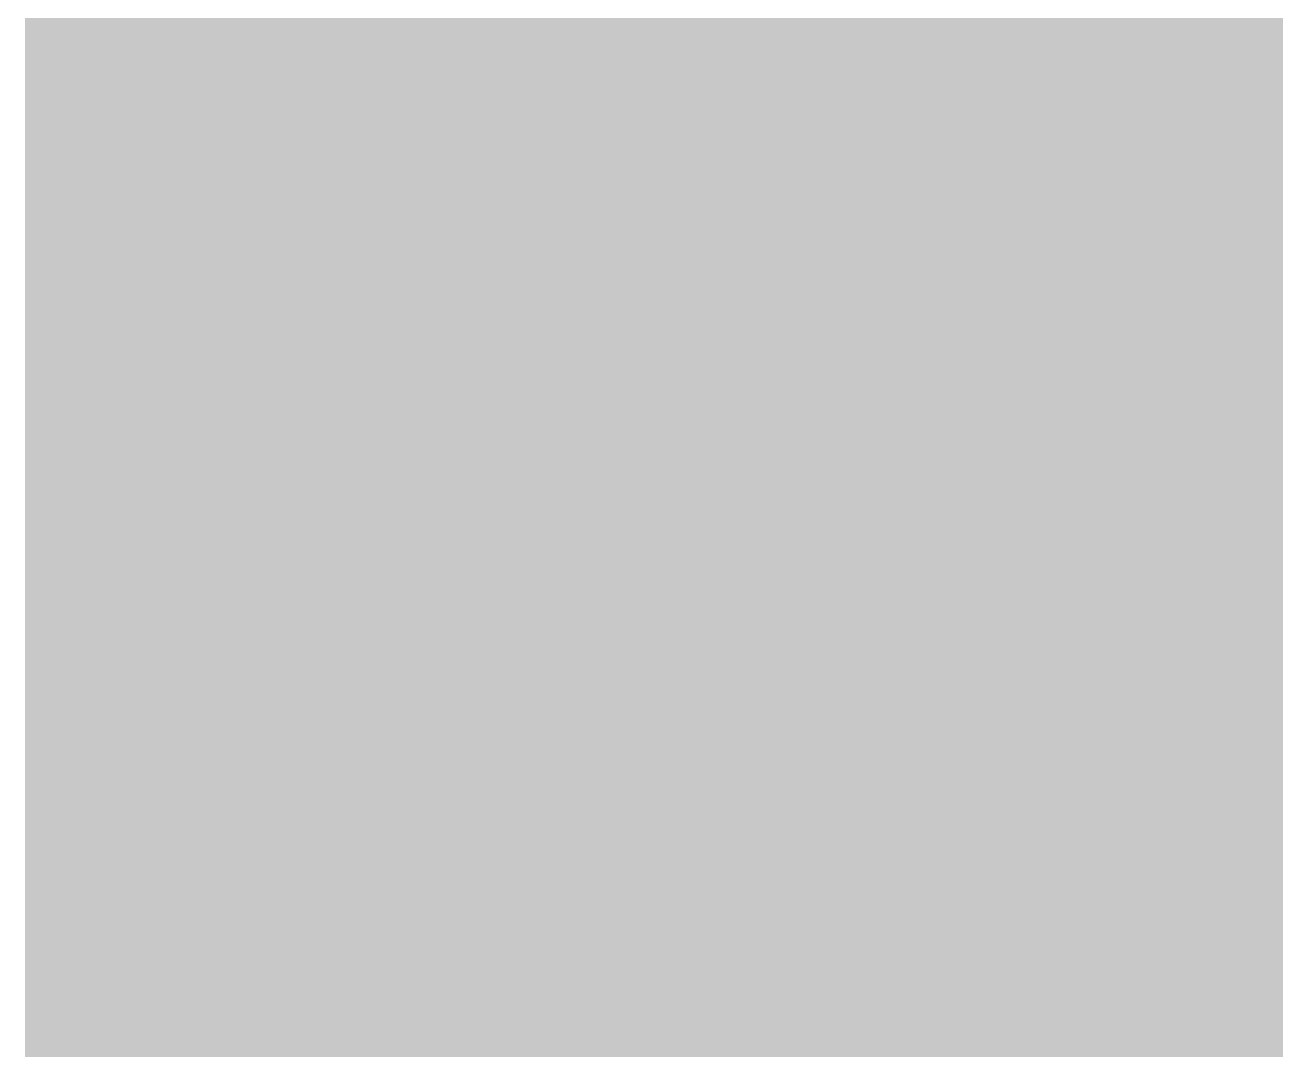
# Model space of a CAD drawing. Extents: x -0.1 to 65.1, y -1.2 to 30.1.
# Drawn here: x 27.2626 to 27.5554, y 6.3056 to 6.5456 of the extents above; entities that cross this region are included whole.
import ezdxf

# ---------------------------------------------------------------- set-up
doc = ezdxf.new("R2010")
doc.units = 0
doc.header["$MEASUREMENT"] = 0
doc.layers.get('0').update_dxf_attribs({"linetype": 'CONTINUOUS'})
doc.layers.add('2D_LINE_126', color=7, linetype='CONTINUOUS')

# ---------------------------------------------------------------- blocks, each defined once
blk = doc.blocks.new('DRAWING_63')
at = {"layer": '2D_LINE_126', "const_width": 0.0254}
for points in [[(-3.07467, -1.21158), (-3.07467, -1.20015), (-3.07467, -1.18872), (-3.07467, -1.17729), (-3.07467, -1.16586), (-3.07467, -1.15443), (-3.07467, -1.143), (-3.07467, -1.13157), (-3.07467, -1.12014), (-3.07467, -1.10871), (-3.07467, -1.09728), (-3.07467, -1.08585), (-3.07467, -1.07442), (-3.07467, -1.06299), (-3.07467, -1.05156), (-3.07467, -1.04013), (-3.07467, -1.0287), (-3.07467, -1.01727), (-3.07467, -1.00584), (-3.07467, -0.99441), (-3.07467, -0.98298), (-3.07467, -0.97155), (-3.07467, -0.96012), (-3.07467, -0.94869), (-3.07467, -0.93726)], [(-3.06324, -1.21158), (-3.06324, -1.20015), (-3.06324, -1.18872), (-3.06324, -1.17729), (-3.06324, -1.16586), (-3.06324, -1.15443), (-3.06324, -1.143), (-3.06324, -1.13157), (-3.06324, -1.12014), (-3.06324, -1.10871), (-3.06324, -1.09728), (-3.06324, -1.08585), (-3.06324, -1.07442), (-3.06324, -1.06299), (-3.06324, -1.05156), (-3.06324, -1.04013), (-3.06324, -1.0287), (-3.06324, -1.01727), (-3.06324, -1.00584), (-3.06324, -0.99441), (-3.06324, -0.98298), (-3.06324, -0.97155), (-3.06324, -0.96012), (-3.06324, -0.94869), (-3.06324, -0.93726)], [(-3.05181, -1.21158), (-3.05181, -1.20015), (-3.05181, -1.18872), (-3.05181, -1.17729), (-3.05181, -1.16586), (-3.05181, -1.15443), (-3.05181, -1.143), (-3.05181, -1.13157), (-3.05181, -1.12014), (-3.05181, -1.10871), (-3.05181, -1.09728), (-3.05181, -1.08585), (-3.05181, -1.07442), (-3.05181, -1.06299), (-3.05181, -1.05156), (-3.05181, -1.04013), (-3.05181, -1.0287), (-3.05181, -1.01727), (-3.05181, -1.00584), (-3.05181, -0.99441), (-3.05181, -0.98298), (-3.05181, -0.97155), (-3.05181, -0.96012), (-3.05181, -0.94869), (-3.05181, -0.93726)], [(-3.04038, -1.21158), (-3.04038, -1.20015), (-3.04038, -1.18872), (-3.04038, -1.17729), (-3.04038, -1.16586), (-3.04038, -1.15443), (-3.04038, -1.143), (-3.04038, -1.13157), (-3.04038, -1.12014), (-3.04038, -1.10871), (-3.04038, -1.09728), (-3.04038, -1.08585), (-3.04038, -1.07442), (-3.04038, -1.06299), (-3.04038, -1.05156), (-3.04038, -1.04013), (-3.04038, -1.0287), (-3.04038, -1.01727), (-3.04038, -1.00584), (-3.04038, -0.99441), (-3.04038, -0.98298), (-3.04038, -0.97155), (-3.04038, -0.96012), (-3.04038, -0.94869), (-3.04038, -0.93726)], [(-3.02895, -1.21158), (-3.02895, -1.20015), (-3.02895, -1.18872), (-3.02895, -1.17729), (-3.02895, -1.16586), (-3.02895, -1.15443), (-3.02895, -1.143), (-3.02895, -1.13157), (-3.02895, -1.12014), (-3.02895, -1.10871), (-3.02895, -1.09728), (-3.02895, -1.08585), (-3.02895, -1.07442), (-3.02895, -1.06299), (-3.02895, -1.05156), (-3.02895, -1.04013), (-3.02895, -1.0287), (-3.02895, -1.01727), (-3.02895, -1.00584), (-3.02895, -0.99441), (-3.02895, -0.98298), (-3.02895, -0.97155), (-3.02895, -0.96012), (-3.02895, -0.94869), (-3.02895, -0.93726)], [(-3.01752, -1.21158), (-3.01752, -1.20015), (-3.01752, -1.18872), (-3.01752, -1.17729), (-3.01752, -1.16586), (-3.01752, -1.15443), (-3.01752, -1.143), (-3.01752, -1.13157), (-3.01752, -1.12014), (-3.01752, -1.10871), (-3.01752, -1.09728), (-3.01752, -1.08585), (-3.01752, -1.07442), (-3.01752, -1.06299), (-3.01752, -1.05156), (-3.01752, -1.04013), (-3.01752, -1.0287), (-3.01752, -1.01727), (-3.01752, -1.00584), (-3.01752, -0.99441), (-3.01752, -0.98298), (-3.01752, -0.97155), (-3.01752, -0.96012), (-3.01752, -0.94869), (-3.01752, -0.93726)], [(-3.00609, -1.21158), (-3.00609, -1.20015), (-3.00609, -1.18872), (-3.00609, -1.17729), (-3.00609, -1.16586), (-3.00609, -1.15443), (-3.00609, -1.143), (-3.00609, -1.13157), (-3.00609, -1.12014), (-3.00609, -1.10871), (-3.00609, -1.09728), (-3.00609, -1.08585), (-3.00609, -1.07442), (-3.00609, -1.06299), (-3.00609, -1.05156), (-3.00609, -1.04013), (-3.00609, -1.0287), (-3.00609, -1.01727), (-3.00609, -1.00584), (-3.00609, -0.99441), (-3.00609, -0.98298), (-3.00609, -0.97155), (-3.00609, -0.96012), (-3.00609, -0.94869), (-3.00609, -0.93726)], [(-2.99466, -1.21158), (-2.99466, -1.20015), (-2.99466, -1.18872), (-2.99466, -1.17729), (-2.99466, -1.16586), (-2.99466, -1.15443), (-2.99466, -1.143), (-2.99466, -1.13157), (-2.99466, -1.12014), (-2.99466, -1.10871), (-2.99466, -1.09728), (-2.99466, -1.08585), (-2.99466, -1.07442), (-2.99466, -1.06299), (-2.99466, -1.05156), (-2.99466, -1.04013), (-2.99466, -1.0287), (-2.99466, -1.01727), (-2.99466, -1.00584), (-2.99466, -0.99441), (-2.99466, -0.98298), (-2.99466, -0.97155), (-2.99466, -0.96012), (-2.99466, -0.94869), (-2.99466, -0.93726)], [(-2.98323, -1.21158), (-2.98323, -1.20015), (-2.98323, -1.18872), (-2.98323, -1.17729), (-2.98323, -1.16586), (-2.98323, -1.15443), (-2.98323, -1.143), (-2.98323, -1.13157), (-2.98323, -1.12014), (-2.98323, -1.10871), (-2.98323, -1.09728), (-2.98323, -1.08585), (-2.98323, -1.07442), (-2.98323, -1.06299), (-2.98323, -1.05156), (-2.98323, -1.04013), (-2.98323, -1.0287), (-2.98323, -1.01727), (-2.98323, -1.00584), (-2.98323, -0.99441), (-2.98323, -0.98298), (-2.98323, -0.97155), (-2.98323, -0.96012), (-2.98323, -0.94869), (-2.98323, -0.93726)], [(-2.9718, -1.21158), (-2.9718, -1.20015), (-2.9718, -1.18872), (-2.9718, -1.17729), (-2.9718, -1.16586), (-2.9718, -1.15443), (-2.9718, -1.143), (-2.9718, -1.13157), (-2.9718, -1.12014), (-2.9718, -1.10871), (-2.9718, -1.09728), (-2.9718, -1.08585), (-2.9718, -1.07442), (-2.9718, -1.06299), (-2.9718, -1.05156), (-2.9718, -1.04013), (-2.9718, -1.0287), (-2.9718, -1.01727), (-2.9718, -1.00584), (-2.9718, -0.99441), (-2.9718, -0.98298), (-2.9718, -0.97155), (-2.9718, -0.96012), (-2.9718, -0.94869), (-2.9718, -0.93726)], [(-2.96037, -1.21158), (-2.96037, -1.20015), (-2.96037, -1.18872), (-2.96037, -1.17729), (-2.96037, -1.16586), (-2.96037, -1.15443), (-2.96037, -1.143), (-2.96037, -1.13157), (-2.96037, -1.12014), (-2.96037, -1.10871), (-2.96037, -1.09728), (-2.96037, -1.08585), (-2.96037, -1.07442), (-2.96037, -1.06299), (-2.96037, -1.05156), (-2.96037, -1.04013), (-2.96037, -1.0287), (-2.96037, -1.01727), (-2.96037, -1.00584), (-2.96037, -0.99441), (-2.96037, -0.98298), (-2.96037, -0.97155), (-2.96037, -0.96012), (-2.96037, -0.94869), (-2.96037, -0.93726)], [(-2.94894, -1.21158), (-2.94894, -1.20015), (-2.94894, -1.18872), (-2.94894, -1.17729), (-2.94894, -1.16586), (-2.94894, -1.15443), (-2.94894, -1.143), (-2.94894, -1.13157), (-2.94894, -1.12014), (-2.94894, -1.10871), (-2.94894, -1.09728), (-2.94894, -1.08585), (-2.94894, -1.07442), (-2.94894, -1.06299), (-2.94894, -1.05156), (-2.94894, -1.04013), (-2.94894, -1.0287), (-2.94894, -1.01727), (-2.94894, -1.00584), (-2.94894, -0.99441), (-2.94894, -0.98298), (-2.94894, -0.97155), (-2.94894, -0.96012), (-2.94894, -0.94869), (-2.94894, -0.93726)], [(-2.93751, -1.21158), (-2.93751, -1.20015), (-2.93751, -1.18872), (-2.93751, -1.17729), (-2.93751, -1.16586), (-2.93751, -1.15443), (-2.93751, -1.143), (-2.93751, -1.13157), (-2.93751, -1.12014), (-2.93751, -1.10871), (-2.93751, -1.09728), (-2.93751, -1.08585), (-2.93751, -1.07442), (-2.93751, -1.06299), (-2.93751, -1.05156), (-2.93751, -1.04013), (-2.93751, -1.0287), (-2.93751, -1.01727), (-2.93751, -1.00584), (-2.93751, -0.99441), (-2.93751, -0.98298), (-2.93751, -0.97155), (-2.93751, -0.96012), (-2.93751, -0.94869), (-2.93751, -0.93726)], [(-2.92608, -1.21158), (-2.92608, -1.20015), (-2.92608, -1.18872), (-2.92608, -1.17729), (-2.92608, -1.16586), (-2.92608, -1.15443), (-2.92608, -1.143), (-2.92608, -1.13157), (-2.92608, -1.12014), (-2.92608, -1.10871), (-2.92608, -1.09728), (-2.92608, -1.08585), (-2.92608, -1.07442), (-2.92608, -1.06299), (-2.92608, -1.05156), (-2.92608, -1.04013), (-2.92608, -1.0287), (-2.92608, -1.01727), (-2.92608, -1.00584), (-2.92608, -0.99441), (-2.92608, -0.98298), (-2.92608, -0.97155), (-2.92608, -0.96012), (-2.92608, -0.94869), (-2.92608, -0.93726)], [(-2.91465, -1.21158), (-2.91465, -1.20015), (-2.91465, -1.18872), (-2.91465, -1.17729), (-2.91465, -1.16586), (-2.91465, -1.15443), (-2.91465, -1.143), (-2.91465, -1.13157), (-2.91465, -1.12014), (-2.91465, -1.10871), (-2.91465, -1.09728), (-2.91465, -1.08585), (-2.91465, -1.07442), (-2.91465, -1.06299), (-2.91465, -1.05156), (-2.91465, -1.04013), (-2.91465, -1.0287), (-2.91465, -1.01727), (-2.91465, -1.00584), (-2.91465, -0.99441), (-2.91465, -0.98298), (-2.91465, -0.97155), (-2.91465, -0.96012), (-2.91465, -0.94869), (-2.91465, -0.93726)], [(-2.90322, -1.21158), (-2.90322, -1.20015), (-2.90322, -1.18872), (-2.90322, -1.17729), (-2.90322, -1.16586), (-2.90322, -1.15443), (-2.90322, -1.143), (-2.90322, -1.13157), (-2.90322, -1.12014), (-2.90322, -1.10871), (-2.90322, -1.09728), (-2.90322, -1.08585), (-2.90322, -1.07442), (-2.90322, -1.06299), (-2.90322, -1.05156), (-2.90322, -1.04013), (-2.90322, -1.0287), (-2.90322, -1.01727), (-2.90322, -1.00584), (-2.90322, -0.99441), (-2.90322, -0.98298), (-2.90322, -0.97155), (-2.90322, -0.96012), (-2.90322, -0.94869), (-2.90322, -0.93726)], [(-2.89179, -1.21158), (-2.89179, -1.20015), (-2.89179, -1.18872), (-2.89179, -1.17729), (-2.89179, -1.16586), (-2.89179, -1.15443), (-2.89179, -1.143), (-2.89179, -1.13157), (-2.89179, -1.12014), (-2.89179, -1.10871), (-2.89179, -1.09728), (-2.89179, -1.08585), (-2.89179, -1.07442), (-2.89179, -1.06299), (-2.89179, -1.05156), (-2.89179, -1.04013), (-2.89179, -1.0287), (-2.89179, -1.01727), (-2.89179, -1.00584), (-2.89179, -0.99441), (-2.89179, -0.98298), (-2.89179, -0.97155), (-2.89179, -0.96012), (-2.89179, -0.94869), (-2.89179, -0.93726)], [(-2.88036, -1.21158), (-2.88036, -1.20015), (-2.88036, -1.18872), (-2.88036, -1.17729), (-2.88036, -1.16586), (-2.88036, -1.15443), (-2.88036, -1.143), (-2.88036, -1.13157), (-2.88036, -1.12014), (-2.88036, -1.10871), (-2.88036, -1.09728), (-2.88036, -1.08585), (-2.88036, -1.07442), (-2.88036, -1.06299), (-2.88036, -1.05156), (-2.88036, -1.04013), (-2.88036, -1.0287), (-2.88036, -1.01727), (-2.88036, -1.00584), (-2.88036, -0.99441), (-2.88036, -0.98298), (-2.88036, -0.97155), (-2.88036, -0.96012), (-2.88036, -0.94869), (-2.88036, -0.93726)], [(-2.86893, -1.21158), (-2.86893, -1.20015), (-2.86893, -1.18872), (-2.86893, -1.17729), (-2.86893, -1.16586), (-2.86893, -1.15443), (-2.86893, -1.143), (-2.86893, -1.13157), (-2.86893, -1.12014), (-2.86893, -1.10871), (-2.86893, -1.09728), (-2.86893, -1.08585), (-2.86893, -1.07442), (-2.86893, -1.06299), (-2.86893, -1.05156), (-2.86893, -1.04013), (-2.86893, -1.0287), (-2.86893, -1.01727), (-2.86893, -1.00584), (-2.86893, -0.99441), (-2.86893, -0.98298), (-2.86893, -0.97155), (-2.86893, -0.96012), (-2.86893, -0.94869), (-2.86893, -0.93726)], [(-2.8575, -1.21158), (-2.8575, -1.20015), (-2.8575, -1.18872), (-2.8575, -1.17729), (-2.8575, -1.16586), (-2.8575, -1.15443), (-2.8575, -1.143), (-2.8575, -1.13157), (-2.8575, -1.12014), (-2.8575, -1.10871), (-2.8575, -1.09728), (-2.8575, -1.08585), (-2.8575, -1.07442), (-2.8575, -1.06299), (-2.8575, -1.05156), (-2.8575, -1.04013), (-2.8575, -1.0287), (-2.8575, -1.01727), (-2.8575, -1.00584), (-2.8575, -0.99441), (-2.8575, -0.98298), (-2.8575, -0.97155), (-2.8575, -0.96012), (-2.8575, -0.94869), (-2.8575, -0.93726)], [(-2.84607, -1.21158), (-2.84607, -1.20015), (-2.84607, -1.18872), (-2.84607, -1.17729), (-2.84607, -1.16586), (-2.84607, -1.15443), (-2.84607, -1.143), (-2.84607, -1.13157), (-2.84607, -1.12014), (-2.84607, -1.10871), (-2.84607, -1.09728), (-2.84607, -1.08585), (-2.84607, -1.07442), (-2.84607, -1.06299), (-2.84607, -1.05156), (-2.84607, -1.04013), (-2.84607, -1.0287), (-2.84607, -1.01727), (-2.84607, -1.00584), (-2.84607, -0.99441), (-2.84607, -0.98298), (-2.84607, -0.97155), (-2.84607, -0.96012), (-2.84607, -0.94869), (-2.84607, -0.93726)], [(-2.83464, -1.21158), (-2.83464, -1.20015), (-2.83464, -1.18872), (-2.83464, -1.17729), (-2.83464, -1.16586), (-2.83464, -1.15443), (-2.83464, -1.143), (-2.83464, -1.13157), (-2.83464, -1.12014), (-2.83464, -1.10871), (-2.83464, -1.09728), (-2.83464, -1.08585), (-2.83464, -1.07442), (-2.83464, -1.06299), (-2.83464, -1.05156), (-2.83464, -1.04013), (-2.83464, -1.0287), (-2.83464, -1.01727), (-2.83464, -1.00584), (-2.83464, -0.99441), (-2.83464, -0.98298), (-2.83464, -0.97155), (-2.83464, -0.96012), (-2.83464, -0.94869), (-2.83464, -0.93726)], [(-2.82321, -1.21158), (-2.82321, -1.20015), (-2.82321, -1.18872), (-2.82321, -1.17729), (-2.82321, -1.16586), (-2.82321, -1.15443), (-2.82321, -1.143), (-2.82321, -1.13157), (-2.82321, -1.12014), (-2.82321, -1.10871), (-2.82321, -1.09728), (-2.82321, -1.08585), (-2.82321, -1.07442), (-2.82321, -1.06299), (-2.82321, -1.05156), (-2.82321, -1.04013), (-2.82321, -1.0287), (-2.82321, -1.01727), (-2.82321, -1.00584), (-2.82321, -0.99441), (-2.82321, -0.98298), (-2.82321, -0.97155), (-2.82321, -0.96012), (-2.82321, -0.94869), (-2.82321, -0.93726)], [(-2.80035, -1.21158), (-2.80035, -1.20015), (-2.80035, -1.18872), (-2.80035, -1.17729), (-2.80035, -1.16586), (-2.80035, -1.15443), (-2.80035, -1.143), (-2.80035, -1.13157), (-2.80035, -1.12014), (-2.80035, -1.10871), (-2.80035, -1.09728), (-2.80035, -1.08585), (-2.80035, -1.07442), (-2.80035, -1.06299), (-2.80035, -1.05156), (-2.80035, -1.04013), (-2.80035, -1.0287), (-2.80035, -1.01727), (-2.80035, -1.00584), (-2.80035, -0.99441), (-2.80035, -0.98298), (-2.80035, -0.97155), (-2.80035, -0.96012), (-2.80035, -0.94869), (-2.80035, -0.93726)], [(-2.78892, -1.21158), (-2.78892, -1.20015), (-2.78892, -1.18872), (-2.78892, -1.17729), (-2.78892, -1.16586), (-2.78892, -1.15443), (-2.78892, -1.143), (-2.78892, -1.13157), (-2.78892, -1.12014), (-2.78892, -1.10871), (-2.78892, -1.09728), (-2.78892, -1.08585), (-2.78892, -1.07442), (-2.78892, -1.06299), (-2.78892, -1.05156), (-2.78892, -1.04013), (-2.78892, -1.0287), (-2.78892, -1.01727), (-2.78892, -1.00584), (-2.78892, -0.99441), (-2.78892, -0.98298), (-2.78892, -0.97155), (-2.78892, -0.96012), (-2.78892, -0.94869), (-2.78892, -0.93726)], [(-2.77749, -0.94869), (-2.78892, -0.94869), (-2.80035, -0.94869), (-2.81178, -0.94869), (-2.81178, -0.93726)], [(-2.77749, -0.96012), (-2.78892, -0.96012), (-2.80035, -0.96012), (-2.81178, -0.96012), (-2.81178, -0.94869), (-2.82321, -0.94869), (-2.83464, -0.94869), (-2.84607, -0.94869), (-2.8575, -0.94869), (-2.86893, -0.94869), (-2.88036, -0.94869), (-2.89179, -0.94869), (-2.90322, -0.94869), (-2.91465, -0.94869), (-2.92608, -0.94869), (-2.93751, -0.94869), (-2.94894, -0.94869), (-2.96037, -0.94869), (-2.9718, -0.94869), (-2.98323, -0.94869), (-2.99466, -0.94869), (-3.00609, -0.94869), (-3.01752, -0.94869), (-3.02895, -0.94869), (-3.04038, -0.94869), (-3.05181, -0.94869), (-3.06324, -0.94869), (-3.07467, -0.94869)], [(-2.77749, -0.97155), (-2.78892, -0.97155), (-2.80035, -0.97155), (-2.81178, -0.97155), (-2.81178, -0.96012), (-2.82321, -0.96012), (-2.83464, -0.96012), (-2.84607, -0.96012), (-2.8575, -0.96012), (-2.86893, -0.96012), (-2.88036, -0.96012), (-2.89179, -0.96012), (-2.90322, -0.96012), (-2.91465, -0.96012), (-2.92608, -0.96012), (-2.93751, -0.96012), (-2.94894, -0.96012), (-2.96037, -0.96012), (-2.9718, -0.96012), (-2.98323, -0.96012), (-2.99466, -0.96012), (-3.00609, -0.96012), (-3.01752, -0.96012), (-3.02895, -0.96012), (-3.04038, -0.96012), (-3.05181, -0.96012), (-3.06324, -0.96012), (-3.07467, -0.96012)], [(-2.77749, -0.98298), (-2.78892, -0.98298), (-2.80035, -0.98298), (-2.81178, -0.98298), (-2.81178, -0.97155), (-2.82321, -0.97155), (-2.83464, -0.97155), (-2.84607, -0.97155), (-2.8575, -0.97155), (-2.86893, -0.97155), (-2.88036, -0.97155), (-2.89179, -0.97155), (-2.90322, -0.97155), (-2.91465, -0.97155), (-2.92608, -0.97155), (-2.93751, -0.97155), (-2.94894, -0.97155), (-2.96037, -0.97155), (-2.9718, -0.97155), (-2.98323, -0.97155), (-2.99466, -0.97155), (-3.00609, -0.97155), (-3.01752, -0.97155), (-3.02895, -0.97155), (-3.04038, -0.97155), (-3.05181, -0.97155), (-3.06324, -0.97155), (-3.07467, -0.97155)], [(-2.77749, -0.99441), (-2.78892, -0.99441), (-2.80035, -0.99441), (-2.81178, -0.99441), (-2.81178, -0.98298), (-2.82321, -0.98298), (-2.83464, -0.98298), (-2.84607, -0.98298), (-2.8575, -0.98298), (-2.86893, -0.98298), (-2.88036, -0.98298), (-2.89179, -0.98298), (-2.90322, -0.98298), (-2.91465, -0.98298), (-2.92608, -0.98298), (-2.93751, -0.98298), (-2.94894, -0.98298), (-2.96037, -0.98298), (-2.9718, -0.98298), (-2.98323, -0.98298), (-2.99466, -0.98298), (-3.00609, -0.98298), (-3.01752, -0.98298), (-3.02895, -0.98298), (-3.04038, -0.98298), (-3.05181, -0.98298), (-3.06324, -0.98298), (-3.07467, -0.98298)], [(-2.77749, -1.00584), (-2.78892, -1.00584), (-2.80035, -1.00584), (-2.81178, -1.00584), (-2.81178, -0.99441), (-2.82321, -0.99441), (-2.83464, -0.99441), (-2.84607, -0.99441), (-2.8575, -0.99441), (-2.86893, -0.99441), (-2.88036, -0.99441), (-2.89179, -0.99441), (-2.90322, -0.99441), (-2.91465, -0.99441), (-2.92608, -0.99441), (-2.93751, -0.99441), (-2.94894, -0.99441), (-2.96037, -0.99441), (-2.9718, -0.99441), (-2.98323, -0.99441), (-2.99466, -0.99441), (-3.00609, -0.99441), (-3.01752, -0.99441), (-3.02895, -0.99441), (-3.04038, -0.99441), (-3.05181, -0.99441), (-3.06324, -0.99441), (-3.07467, -0.99441)], [(-2.77749, -1.01727), (-2.78892, -1.01727), (-2.80035, -1.01727), (-2.81178, -1.01727), (-2.81178, -1.00584), (-2.82321, -1.00584), (-2.83464, -1.00584), (-2.84607, -1.00584), (-2.8575, -1.00584), (-2.86893, -1.00584), (-2.88036, -1.00584), (-2.89179, -1.00584), (-2.90322, -1.00584), (-2.91465, -1.00584), (-2.92608, -1.00584), (-2.93751, -1.00584), (-2.94894, -1.00584), (-2.96037, -1.00584), (-2.9718, -1.00584), (-2.98323, -1.00584), (-2.99466, -1.00584), (-3.00609, -1.00584), (-3.01752, -1.00584), (-3.02895, -1.00584), (-3.04038, -1.00584), (-3.05181, -1.00584), (-3.06324, -1.00584), (-3.07467, -1.00584)], [(-2.77749, -1.0287), (-2.78892, -1.0287), (-2.80035, -1.0287), (-2.81178, -1.0287), (-2.81178, -1.01727), (-2.82321, -1.01727), (-2.83464, -1.01727), (-2.84607, -1.01727), (-2.8575, -1.01727), (-2.86893, -1.01727), (-2.88036, -1.01727), (-2.89179, -1.01727), (-2.90322, -1.01727), (-2.91465, -1.01727), (-2.92608, -1.01727), (-2.93751, -1.01727), (-2.94894, -1.01727), (-2.96037, -1.01727), (-2.9718, -1.01727), (-2.98323, -1.01727), (-2.99466, -1.01727), (-3.00609, -1.01727), (-3.01752, -1.01727), (-3.02895, -1.01727), (-3.04038, -1.01727), (-3.05181, -1.01727), (-3.06324, -1.01727), (-3.07467, -1.01727)], [(-2.77749, -1.04013), (-2.78892, -1.04013), (-2.80035, -1.04013), (-2.81178, -1.04013), (-2.81178, -1.0287), (-2.82321, -1.0287), (-2.83464, -1.0287), (-2.84607, -1.0287), (-2.8575, -1.0287), (-2.86893, -1.0287), (-2.88036, -1.0287), (-2.89179, -1.0287), (-2.90322, -1.0287), (-2.91465, -1.0287), (-2.92608, -1.0287), (-2.93751, -1.0287), (-2.94894, -1.0287), (-2.96037, -1.0287), (-2.9718, -1.0287), (-2.98323, -1.0287), (-2.99466, -1.0287), (-3.00609, -1.0287), (-3.01752, -1.0287), (-3.02895, -1.0287), (-3.04038, -1.0287), (-3.05181, -1.0287), (-3.06324, -1.0287), (-3.07467, -1.0287)], [(-2.77749, -1.05156), (-2.78892, -1.05156), (-2.80035, -1.05156), (-2.81178, -1.05156), (-2.81178, -1.04013), (-2.82321, -1.04013), (-2.83464, -1.04013), (-2.84607, -1.04013), (-2.8575, -1.04013), (-2.86893, -1.04013), (-2.88036, -1.04013), (-2.89179, -1.04013), (-2.90322, -1.04013), (-2.91465, -1.04013), (-2.92608, -1.04013), (-2.93751, -1.04013), (-2.94894, -1.04013), (-2.96037, -1.04013), (-2.9718, -1.04013), (-2.98323, -1.04013), (-2.99466, -1.04013), (-3.00609, -1.04013), (-3.01752, -1.04013), (-3.02895, -1.04013), (-3.04038, -1.04013), (-3.05181, -1.04013), (-3.06324, -1.04013), (-3.07467, -1.04013)], [(-2.77749, -1.06299), (-2.78892, -1.06299), (-2.80035, -1.06299), (-2.81178, -1.06299), (-2.81178, -1.05156), (-2.82321, -1.05156), (-2.83464, -1.05156), (-2.84607, -1.05156), (-2.8575, -1.05156), (-2.86893, -1.05156), (-2.88036, -1.05156), (-2.89179, -1.05156), (-2.90322, -1.05156), (-2.91465, -1.05156), (-2.92608, -1.05156), (-2.93751, -1.05156), (-2.94894, -1.05156), (-2.96037, -1.05156), (-2.9718, -1.05156), (-2.98323, -1.05156), (-2.99466, -1.05156), (-3.00609, -1.05156), (-3.01752, -1.05156), (-3.02895, -1.05156), (-3.04038, -1.05156), (-3.05181, -1.05156), (-3.06324, -1.05156), (-3.07467, -1.05156)], [(-2.77749, -1.07442), (-2.78892, -1.07442), (-2.80035, -1.07442), (-2.81178, -1.07442), (-2.81178, -1.06299), (-2.82321, -1.06299), (-2.83464, -1.06299), (-2.84607, -1.06299), (-2.8575, -1.06299), (-2.86893, -1.06299), (-2.88036, -1.06299), (-2.89179, -1.06299), (-2.90322, -1.06299), (-2.91465, -1.06299), (-2.92608, -1.06299), (-2.93751, -1.06299), (-2.94894, -1.06299), (-2.96037, -1.06299), (-2.9718, -1.06299), (-2.98323, -1.06299), (-2.99466, -1.06299), (-3.00609, -1.06299), (-3.01752, -1.06299), (-3.02895, -1.06299), (-3.04038, -1.06299), (-3.05181, -1.06299), (-3.06324, -1.06299), (-3.07467, -1.06299)], [(-2.77749, -1.08585), (-2.78892, -1.08585), (-2.80035, -1.08585), (-2.81178, -1.08585), (-2.81178, -1.07442), (-2.82321, -1.07442), (-2.83464, -1.07442), (-2.84607, -1.07442), (-2.8575, -1.07442), (-2.86893, -1.07442), (-2.88036, -1.07442), (-2.89179, -1.07442), (-2.90322, -1.07442), (-2.91465, -1.07442), (-2.92608, -1.07442), (-2.93751, -1.07442), (-2.94894, -1.07442), (-2.96037, -1.07442), (-2.9718, -1.07442), (-2.98323, -1.07442), (-2.99466, -1.07442), (-3.00609, -1.07442), (-3.01752, -1.07442), (-3.02895, -1.07442), (-3.04038, -1.07442), (-3.05181, -1.07442), (-3.06324, -1.07442), (-3.07467, -1.07442)], [(-2.77749, -1.09728), (-2.78892, -1.09728), (-2.80035, -1.09728), (-2.81178, -1.09728), (-2.81178, -1.08585), (-2.82321, -1.08585), (-2.83464, -1.08585), (-2.84607, -1.08585), (-2.8575, -1.08585), (-2.86893, -1.08585), (-2.88036, -1.08585), (-2.89179, -1.08585), (-2.90322, -1.08585), (-2.91465, -1.08585), (-2.92608, -1.08585), (-2.93751, -1.08585), (-2.94894, -1.08585), (-2.96037, -1.08585), (-2.9718, -1.08585), (-2.98323, -1.08585), (-2.99466, -1.08585), (-3.00609, -1.08585), (-3.01752, -1.08585), (-3.02895, -1.08585), (-3.04038, -1.08585), (-3.05181, -1.08585), (-3.06324, -1.08585), (-3.07467, -1.08585)], [(-2.77749, -1.10871), (-2.78892, -1.10871), (-2.80035, -1.10871), (-2.81178, -1.10871), (-2.81178, -1.09728), (-2.82321, -1.09728), (-2.83464, -1.09728), (-2.84607, -1.09728), (-2.8575, -1.09728), (-2.86893, -1.09728), (-2.88036, -1.09728), (-2.89179, -1.09728), (-2.90322, -1.09728), (-2.91465, -1.09728), (-2.92608, -1.09728), (-2.93751, -1.09728), (-2.94894, -1.09728), (-2.96037, -1.09728), (-2.9718, -1.09728), (-2.98323, -1.09728), (-2.99466, -1.09728), (-3.00609, -1.09728), (-3.01752, -1.09728), (-3.02895, -1.09728), (-3.04038, -1.09728), (-3.05181, -1.09728), (-3.06324, -1.09728), (-3.07467, -1.09728)], [(-2.77749, -1.12014), (-2.78892, -1.12014), (-2.80035, -1.12014), (-2.81178, -1.12014), (-2.81178, -1.10871), (-2.82321, -1.10871), (-2.83464, -1.10871), (-2.84607, -1.10871), (-2.8575, -1.10871), (-2.86893, -1.10871), (-2.88036, -1.10871), (-2.89179, -1.10871), (-2.90322, -1.10871), (-2.91465, -1.10871), (-2.92608, -1.10871), (-2.93751, -1.10871), (-2.94894, -1.10871), (-2.96037, -1.10871), (-2.9718, -1.10871), (-2.98323, -1.10871), (-2.99466, -1.10871), (-3.00609, -1.10871), (-3.01752, -1.10871), (-3.02895, -1.10871), (-3.04038, -1.10871), (-3.05181, -1.10871), (-3.06324, -1.10871), (-3.07467, -1.10871)], [(-2.77749, -1.13157), (-2.78892, -1.13157), (-2.80035, -1.13157), (-2.81178, -1.13157), (-2.81178, -1.12014), (-2.82321, -1.12014), (-2.83464, -1.12014), (-2.84607, -1.12014), (-2.8575, -1.12014), (-2.86893, -1.12014), (-2.88036, -1.12014), (-2.89179, -1.12014), (-2.90322, -1.12014), (-2.91465, -1.12014), (-2.92608, -1.12014), (-2.93751, -1.12014), (-2.94894, -1.12014), (-2.96037, -1.12014), (-2.9718, -1.12014), (-2.98323, -1.12014), (-2.99466, -1.12014), (-3.00609, -1.12014), (-3.01752, -1.12014), (-3.02895, -1.12014), (-3.04038, -1.12014), (-3.05181, -1.12014), (-3.06324, -1.12014), (-3.07467, -1.12014)], [(-2.77749, -1.143), (-2.78892, -1.143), (-2.80035, -1.143), (-2.81178, -1.143), (-2.81178, -1.13157), (-2.82321, -1.13157), (-2.83464, -1.13157), (-2.84607, -1.13157), (-2.8575, -1.13157), (-2.86893, -1.13157), (-2.88036, -1.13157), (-2.89179, -1.13157), (-2.90322, -1.13157), (-2.91465, -1.13157), (-2.92608, -1.13157), (-2.93751, -1.13157), (-2.94894, -1.13157), (-2.96037, -1.13157), (-2.9718, -1.13157), (-2.98323, -1.13157), (-2.99466, -1.13157), (-3.00609, -1.13157), (-3.01752, -1.13157), (-3.02895, -1.13157), (-3.04038, -1.13157), (-3.05181, -1.13157), (-3.06324, -1.13157), (-3.07467, -1.13157)], [(-2.77749, -1.15443), (-2.78892, -1.15443), (-2.80035, -1.15443), (-2.81178, -1.15443), (-2.81178, -1.143), (-2.82321, -1.143), (-2.83464, -1.143), (-2.84607, -1.143), (-2.8575, -1.143), (-2.86893, -1.143), (-2.88036, -1.143), (-2.89179, -1.143), (-2.90322, -1.143), (-2.91465, -1.143), (-2.92608, -1.143), (-2.93751, -1.143), (-2.94894, -1.143), (-2.96037, -1.143), (-2.9718, -1.143), (-2.98323, -1.143), (-2.99466, -1.143), (-3.00609, -1.143), (-3.01752, -1.143), (-3.02895, -1.143), (-3.04038, -1.143), (-3.05181, -1.143), (-3.06324, -1.143), (-3.07467, -1.143)], [(-2.77749, -1.16586), (-2.78892, -1.16586), (-2.80035, -1.16586), (-2.81178, -1.16586), (-2.81178, -1.15443), (-2.82321, -1.15443), (-2.83464, -1.15443), (-2.84607, -1.15443), (-2.8575, -1.15443), (-2.86893, -1.15443), (-2.88036, -1.15443), (-2.89179, -1.15443), (-2.90322, -1.15443), (-2.91465, -1.15443), (-2.92608, -1.15443), (-2.93751, -1.15443), (-2.94894, -1.15443), (-2.96037, -1.15443), (-2.9718, -1.15443), (-2.98323, -1.15443), (-2.99466, -1.15443), (-3.00609, -1.15443), (-3.01752, -1.15443), (-3.02895, -1.15443), (-3.04038, -1.15443), (-3.05181, -1.15443), (-3.06324, -1.15443), (-3.07467, -1.15443)], [(-2.77749, -1.17729), (-2.78892, -1.17729), (-2.80035, -1.17729), (-2.81178, -1.17729), (-2.81178, -1.16586), (-2.82321, -1.16586), (-2.83464, -1.16586), (-2.84607, -1.16586), (-2.8575, -1.16586), (-2.86893, -1.16586), (-2.88036, -1.16586), (-2.89179, -1.16586), (-2.90322, -1.16586), (-2.91465, -1.16586), (-2.92608, -1.16586), (-2.93751, -1.16586), (-2.94894, -1.16586), (-2.96037, -1.16586), (-2.9718, -1.16586), (-2.98323, -1.16586), (-2.99466, -1.16586), (-3.00609, -1.16586), (-3.01752, -1.16586), (-3.02895, -1.16586), (-3.04038, -1.16586), (-3.05181, -1.16586), (-3.06324, -1.16586), (-3.07467, -1.16586)], [(-2.77749, -1.18872), (-2.78892, -1.18872), (-2.80035, -1.18872), (-2.81178, -1.18872), (-2.81178, -1.17729), (-2.82321, -1.17729), (-2.83464, -1.17729), (-2.84607, -1.17729), (-2.8575, -1.17729), (-2.86893, -1.17729), (-2.88036, -1.17729), (-2.89179, -1.17729), (-2.90322, -1.17729), (-2.91465, -1.17729), (-2.92608, -1.17729), (-2.93751, -1.17729), (-2.94894, -1.17729), (-2.96037, -1.17729), (-2.9718, -1.17729), (-2.98323, -1.17729), (-2.99466, -1.17729), (-3.00609, -1.17729), (-3.01752, -1.17729), (-3.02895, -1.17729), (-3.04038, -1.17729), (-3.05181, -1.17729), (-3.06324, -1.17729), (-3.07467, -1.17729)], [(-2.77749, -1.20015), (-2.78892, -1.20015), (-2.80035, -1.20015), (-2.81178, -1.20015), (-2.81178, -1.18872), (-2.82321, -1.18872), (-2.83464, -1.18872), (-2.84607, -1.18872), (-2.8575, -1.18872), (-2.86893, -1.18872), (-2.88036, -1.18872), (-2.89179, -1.18872), (-2.90322, -1.18872), (-2.91465, -1.18872), (-2.92608, -1.18872), (-2.93751, -1.18872), (-2.94894, -1.18872), (-2.96037, -1.18872), (-2.9718, -1.18872), (-2.98323, -1.18872), (-2.99466, -1.18872), (-3.00609, -1.18872), (-3.01752, -1.18872), (-3.02895, -1.18872), (-3.04038, -1.18872), (-3.05181, -1.18872), (-3.06324, -1.18872), (-3.07467, -1.18872)], [(-2.81178, -1.21158), (-2.81178, -1.20015), (-2.82321, -1.20015), (-2.83464, -1.20015), (-2.84607, -1.20015), (-2.8575, -1.20015), (-2.86893, -1.20015), (-2.88036, -1.20015), (-2.89179, -1.20015), (-2.90322, -1.20015), (-2.91465, -1.20015), (-2.92608, -1.20015), (-2.93751, -1.20015), (-2.94894, -1.20015), (-2.96037, -1.20015), (-2.9718, -1.20015), (-2.98323, -1.20015), (-2.99466, -1.20015), (-3.00609, -1.20015), (-3.01752, -1.20015), (-3.02895, -1.20015), (-3.04038, -1.20015), (-3.05181, -1.20015), (-3.06324, -1.20015), (-3.07467, -1.20015)]]:
    blk.add_lwpolyline(points, dxfattribs=at)

msp = doc.modelspace()

# ---------------------------------------------------------------- block references
msp.add_blockref('DRAWING_63', (30.35, 7.5))

doc.saveas('drawing.dxf')
